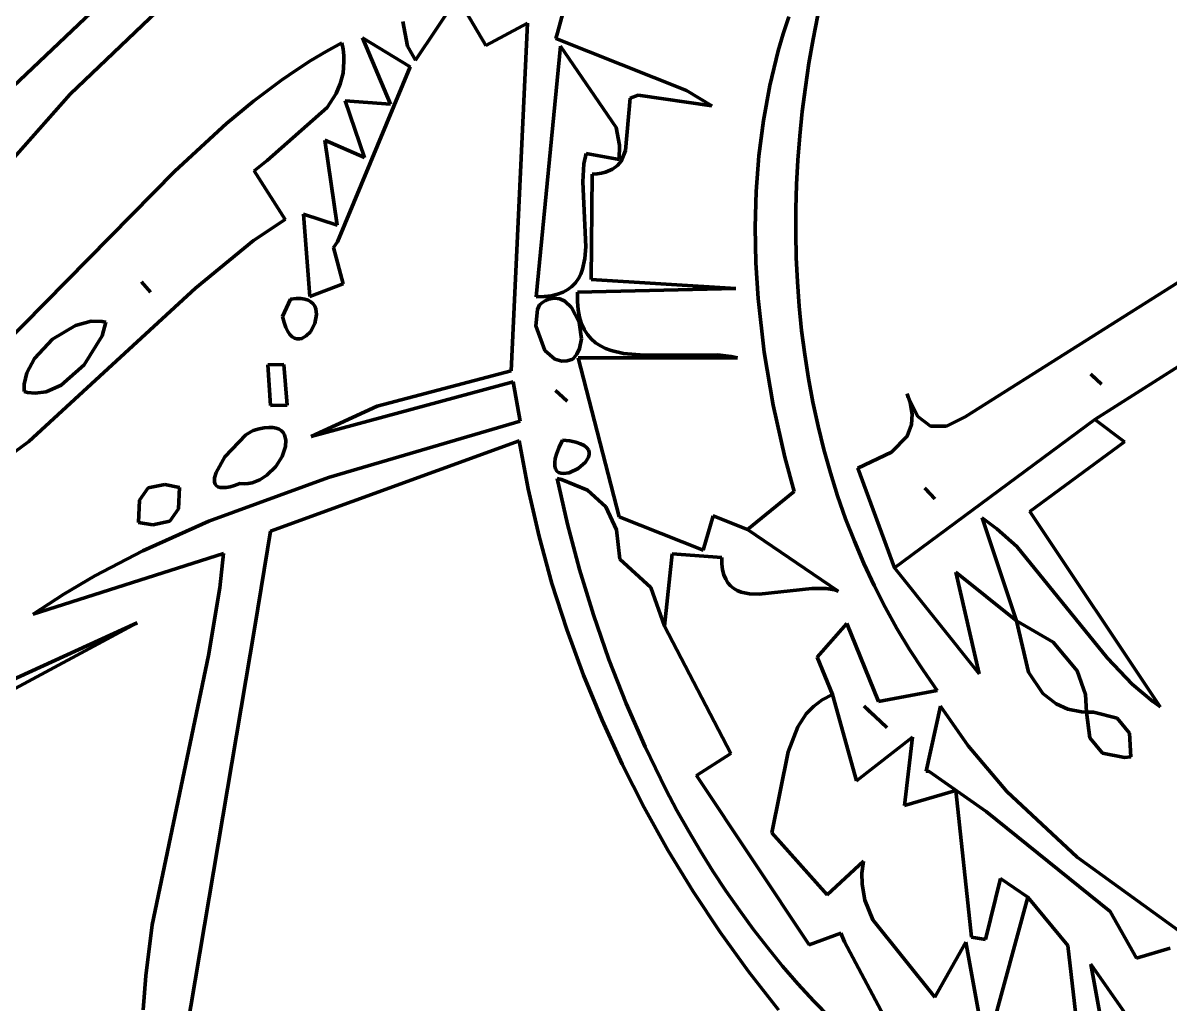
# Model space of a CAD drawing. Header units: millimetres. Extents: x 0 to 10.4, y 0 to 8.2.
# Drawn here: x 5.85 to 6.538, y 0.73 to 1.318 of the extents above; entities that cross this region are included whole.
import ezdxf

# ---------------------------------------------------------------- set-up
doc = ezdxf.new("R2010")
doc.units = ezdxf.units.MM
for name, color, linetype, lineweight in [('color#000000ff', 7, 'CONTINUOUS', 100), ('color#929292ff', 7, 'CONTINUOUS', 100), ('color#ffffffff', 7, 'CONTINUOUS', 100)]:
    doc.layers.add(name, color=color, linetype=linetype, lineweight=lineweight)

msp = doc.modelspace()

# ---------------------------------------------------------------- linework, layer by layer
at = {"layer": 'color#000000ff'}
for p, q in [((6.1861, 1.37033), (6.17022, 1.31212)), ((5.75917, 1.19976), (5.91476, 1.34758)), ((6.11017, 1.33358), (6.08504, 1.29581)), ((6.12727, 1.30453), (6.11017, 1.33358)), ((5.92983, 1.32496), (5.87779, 1.27531)), ((6.08026, 1.30409), (6.07744, 1.31886)), ((6.15226, 1.31803), (6.12727, 1.30453)), ((6.14244, 1.10939), (6.15226, 1.31803)), ((6.05331, 1.30908), (6.08185, 1.29184)), ((6.0701, 1.26937), (6.05331, 1.30908)), ((6.17022, 1.31212), (6.1693, 1.30873)), ((6.1693, 1.30873), (6.24768, 1.27752)), ((6.08504, 1.29581), (6.08026, 1.30409)), ((6.17201, 1.30419), (6.15747, 1.15393)), ((6.20536, 1.2553), (6.17201, 1.30419)), ((6.08185, 1.29184), (6.03824, 1.18674)), ((5.87779, 1.27531), (5.72799, 1.10609)), ((6.21865, 1.27482), (6.21381, 1.27299)), ((6.26276, 1.26839), (6.21865, 1.27482)), ((6.24768, 1.27752), (6.26276, 1.26839)), ((6.05437, 1.23741), (6.04283, 1.27138)), ((6.04283, 1.27138), (6.0701, 1.26937)), ((6.21381, 1.27299), (6.21109, 1.24165)), ((6.20745, 1.24474), (6.20536, 1.2553)), ((6.03813, 1.19673), (6.03064, 1.24769)), ((6.03064, 1.24769), (6.05437, 1.23741)), ((6.18602, 1.23351), (6.18743, 1.23983)), ((6.18743, 1.23983), (6.20732, 1.23621)), ((6.20732, 1.23621), (6.20745, 1.24474)), ((6.21109, 1.24165), (6.20851, 1.23517)), ((6.18542, 1.22282), (6.18602, 1.23351)), ((6.20624, 1.2325), (6.20316, 1.23031)), ((6.20851, 1.23517), (6.20624, 1.2325)), ((6.19104, 1.22731), (6.1904, 1.16416)), ((6.19403, 1.22759), (6.19104, 1.22731)), ((6.19672, 1.22804), (6.19403, 1.22759)), ((6.19913, 1.22865), (6.19672, 1.22804)), ((6.20316, 1.23031), (6.19913, 1.22865)), ((6.18729, 1.1839), (6.18542, 1.22282)), ((6.02155, 1.15406), (6.01787, 1.20334)), ((6.01787, 1.20334), (6.03813, 1.19673)), ((6.03824, 1.18674), (6.03583, 1.18348)), ((6.1867, 1.17682), (6.18729, 1.1839)), ((6.03583, 1.18348), (6.04157, 1.16162)), ((6.18415, 1.16745), (6.18526, 1.17037)), ((6.18526, 1.17037), (6.1867, 1.17682)), ((6.18102, 1.1623), (6.18275, 1.16475)), ((6.18275, 1.16475), (6.18415, 1.16745)), ((6.1904, 1.16416), (6.27731, 1.15874)), ((6.41485, 1.08183), (6.55035, 1.16741)), ((6.04157, 1.16162), (6.02155, 1.15406)), ((6.1703, 1.15541), (6.1736, 1.15665)), ((6.1736, 1.15665), (6.17647, 1.15823)), ((6.17647, 1.15823), (6.17894, 1.16012)), ((6.17894, 1.16012), (6.18102, 1.1623)), ((6.1823, 1.15664), (6.18225, 1.15111)), ((6.27731, 1.15874), (6.1823, 1.15664)), ((6.00522, 1.14202), (6.01008, 1.15251)), ((6.01008, 1.15251), (6.01335, 1.15286)), ((6.01335, 1.15286), (6.01618, 1.15284)), ((6.01618, 1.15284), (6.0186, 1.15246)), ((6.0186, 1.15246), (6.02063, 1.15178)), ((6.02063, 1.15178), (6.02229, 1.15083)), ((6.02229, 1.15083), (6.02359, 1.14964)), ((6.02359, 1.14964), (6.02456, 1.14825)), ((6.15747, 1.15393), (6.16226, 1.15403)), ((6.16125, 1.15051), (6.15942, 1.14902)), ((6.16307, 1.15164), (6.16125, 1.15051)), ((6.16226, 1.15403), (6.16652, 1.15453)), ((6.16485, 1.15244), (6.16307, 1.15164)), ((6.16832, 1.1531), (6.16485, 1.15244)), ((6.16652, 1.15453), (6.1703, 1.15541)), ((6.1716, 1.15263), (6.16832, 1.1531)), ((6.17464, 1.15119), (6.1716, 1.15263)), ((6.17861, 1.14754), (6.17464, 1.15119)), ((6.18225, 1.15111), (6.18264, 1.14614)), ((6.61033, 1.15491), (6.49254, 1.08026)), ((6.02456, 1.14825), (6.02523, 1.1467)), ((6.02572, 1.14326), (6.02466, 1.1378)), ((6.02523, 1.1467), (6.02572, 1.14326)), ((6.15818, 1.14632), (6.15725, 1.13644)), ((6.15942, 1.14902), (6.15818, 1.14632)), ((6.18323, 1.13873), (6.17861, 1.14754)), ((6.18264, 1.14614), (6.18346, 1.14169)), ((6.00616, 1.13845), (6.00522, 1.14202)), ((6.00725, 1.1355), (6.00616, 1.13845)), ((6.02466, 1.1378), (6.02197, 1.13288)), ((6.15725, 1.13644), (6.16265, 1.1216)), ((6.18462, 1.12856), (6.18323, 1.13873)), ((6.18346, 1.14169), (6.18467, 1.13774)), ((6.18467, 1.13774), (6.18626, 1.13426)), ((6.00844, 1.13312), (6.00725, 1.1355)), ((6.00973, 1.13128), (6.00844, 1.13312)), ((6.01109, 1.12994), (6.00973, 1.13128)), ((6.0125, 1.12907), (6.01109, 1.12994)), ((6.01393, 1.12863), (6.0125, 1.12907)), ((6.01681, 1.12887), (6.01538, 1.12857)), ((6.01954, 1.13039), (6.01681, 1.12887)), ((6.02197, 1.13288), (6.01954, 1.13039)), ((6.18626, 1.13426), (6.18821, 1.13122)), ((6.18821, 1.13122), (6.19049, 1.1286)), ((6.01538, 1.12857), (6.01393, 1.12863)), ((6.18191, 1.11938), (6.18354, 1.12278)), ((6.18354, 1.12278), (6.18462, 1.12856)), ((6.19049, 1.1286), (6.19308, 1.12635)), ((6.19308, 1.12635), (6.19595, 1.12446)), ((6.19595, 1.12446), (6.19909, 1.1229)), ((6.19909, 1.1229), (6.20247, 1.12164)), ((6.16265, 1.1216), (6.16855, 1.11637)), ((6.16855, 1.11637), (6.17289, 1.11516)), ((6.17289, 1.11516), (6.17609, 1.11537)), ((6.17609, 1.11537), (6.17949, 1.11652)), ((6.17949, 1.11652), (6.18191, 1.11938)), ((6.27828, 1.11731), (6.18267, 1.1173)), ((6.18267, 1.1173), (6.20721, 1.02188)), ((6.20247, 1.12164), (6.20985, 1.11989)), ((6.20985, 1.11989), (6.22215, 1.11879)), ((6.22215, 1.11879), (6.26641, 1.11903)), ((6.26641, 1.11903), (6.27449, 1.11809)), ((6.27449, 1.11809), (6.27828, 1.11731)), ((5.99635, 1.11304), (6.00608, 1.11332)), ((5.99813, 1.0887), (5.99635, 1.11304)), ((6.00608, 1.11332), (6.00807, 1.08896)), ((6.06199, 1.0883), (6.14244, 1.10939)), ((6.14366, 1.10289), (6.02239, 1.07002)), ((6.14785, 1.0792), (6.14366, 1.10289)), ((6.49029, 1.10756), (6.49113, 1.10674)), ((6.49657, 1.10141), (6.49029, 1.10756)), ((6.49113, 1.10674), (6.49657, 1.10141)), ((6.16909, 1.09763), (6.17318, 1.09393)), ((6.17604, 1.09134), (6.16909, 1.09763)), ((6.38179, 1.09046), (6.38005, 1.09563)), ((6.38005, 1.09563), (6.38073, 1.09353)), ((6.00807, 1.08896), (5.99813, 1.0887)), ((6.02239, 1.07002), (6.06199, 1.0883)), ((6.17318, 1.09393), (6.17604, 1.09134)), ((6.38073, 1.09353), (6.3865, 1.08208)), ((6.38297, 1.08347), (6.38179, 1.09046)), ((6.38259, 1.07731), (6.38297, 1.08347)), ((6.3865, 1.08208), (6.39411, 1.07632)), ((6.40356, 1.07623), (6.41485, 1.08183)), ((5.98771, 1.07359), (5.99118, 1.07464)), ((5.99118, 1.07464), (5.99428, 1.07529)), ((5.99428, 1.07529), (5.99702, 1.07557)), ((5.99702, 1.07557), (5.99941, 1.07551)), ((5.99941, 1.07551), (6.00146, 1.07514)), ((6.00146, 1.07514), (6.00318, 1.07449)), ((6.00318, 1.07449), (6.00459, 1.07357)), ((6.03288, 1.04541), (6.14785, 1.0792)), ((6.49254, 1.08026), (6.37242, 0.99139)), ((6.37995, 1.07028), (6.38259, 1.07731)), ((6.39411, 1.07632), (6.40356, 1.07623)), ((5.97069, 1.05789), (5.98332, 1.07108)), ((5.98332, 1.07108), (5.98633, 1.07298)), ((5.98633, 1.07298), (5.98771, 1.07359)), ((6.14716, 1.06741), (5.99813, 1.0134)), ((6.00459, 1.07357), (6.00569, 1.07242)), ((6.00569, 1.07242), (6.0065, 1.07106)), ((6.0065, 1.07106), (6.0073, 1.06783)), ((6.0073, 1.06783), (6.00707, 1.0641)), ((6.15257, 1.03863), (6.14716, 1.06741)), ((6.17332, 1.06788), (6.17128, 1.0637)), ((6.17762, 1.06739), (6.17332, 1.06788)), ((6.18117, 1.06668), (6.17762, 1.06739)), ((6.37058, 1.06065), (6.37995, 1.07028)), ((6.00707, 1.0641), (6.00501, 1.05803)), ((6.16983, 1.06007), (6.16894, 1.05698)), ((6.17128, 1.0637), (6.16983, 1.06007)), ((6.184, 1.06576), (6.18117, 1.06668)), ((6.18618, 1.06467), (6.184, 1.06576)), ((6.18774, 1.06344), (6.18618, 1.06467)), ((6.18875, 1.0621), (6.18774, 1.06344)), ((6.18924, 1.06068), (6.18875, 1.0621)), ((6.18928, 1.0592), (6.18924, 1.06068)), ((6.35037, 1.05106), (6.37058, 1.06065)), ((5.96537, 1.04854), (5.97069, 1.05789)), ((6.00501, 1.05803), (6.00118, 1.05203)), ((6.16894, 1.05698), (6.16855, 1.0544)), ((6.16855, 1.0544), (6.1686, 1.05229)), ((6.18269, 1.05087), (6.18714, 1.05474)), ((6.18714, 1.05474), (6.18891, 1.0577)), ((6.18891, 1.0577), (6.18928, 1.0592)), ((5.96444, 1.04531), (5.96537, 1.04854)), ((5.99589, 1.04683), (5.99172, 1.04416)), ((6.00118, 1.05203), (5.99589, 1.04683)), ((6.1686, 1.05229), (6.16905, 1.05063)), ((6.16905, 1.05063), (6.16985, 1.04938)), ((6.16985, 1.04938), (6.17094, 1.04852)), ((6.17094, 1.04852), (6.17229, 1.04802)), ((6.17229, 1.04802), (6.17382, 1.04784)), ((6.17382, 1.04784), (6.17729, 1.04836)), ((6.17729, 1.04836), (6.18269, 1.05087)), ((6.37242, 0.99139), (6.35037, 1.05106)), ((5.91941, 1.03183), (5.92473, 1.0394)), ((5.92473, 1.0394), (5.93473, 1.04128)), ((5.93473, 1.04128), (5.94337, 1.03957)), ((5.94337, 1.03957), (5.94288, 1.02672)), ((5.96114, 1.01939), (6.03288, 1.04541)), ((5.96443, 1.04262), (5.96444, 1.04531)), ((5.96482, 1.04153), (5.96443, 1.04262)), ((5.96549, 1.04065), (5.96482, 1.04153)), ((5.96646, 1.03999), (5.96549, 1.04065)), ((5.96775, 1.03957), (5.96646, 1.03999)), ((5.96939, 1.03941), (5.96775, 1.03957)), ((5.97138, 1.03954), (5.96939, 1.03941)), ((5.97375, 1.03998), (5.97138, 1.03954)), ((5.97652, 1.04075), (5.97375, 1.03998)), ((5.97971, 1.04186), (5.97652, 1.04075)), ((5.98224, 1.04172), (5.97971, 1.04186)), ((5.98473, 1.0419), (5.98224, 1.04172)), ((5.98714, 1.04239), (5.98473, 1.0419)), ((5.99172, 1.04416), (5.98714, 1.04239)), ((6.17259, 1.04429), (6.16999, 1.04488)), ((6.16999, 1.04488), (6.17627, 1.01755)), ((6.18817, 1.03797), (6.17259, 1.04429)), ((6.15918, 1.01016), (6.15257, 1.03863)), ((6.19922, 1.02792), (6.18817, 1.03797)), ((6.39062, 1.03916), (6.39142, 1.03831)), ((6.3966, 1.03278), (6.39062, 1.03916)), ((6.39142, 1.03831), (6.3966, 1.03278)), ((5.91878, 1.01856), (5.91941, 1.03183)), ((5.94288, 1.02672), (5.93759, 1.01925)), ((6.20571, 1.01413), (6.19922, 1.02792)), ((5.9215, 1.00162), (5.96114, 1.01939)), ((5.93759, 1.01925), (5.92751, 1.01715)), ((6.20721, 1.02188), (6.25755, 1.00191)), ((6.25755, 1.00191), (6.2637, 1.0226)), ((6.2637, 1.0226), (6.28423, 1.0144)), ((5.92751, 1.01715), (5.91878, 1.01856)), ((5.99813, 1.0134), (5.98856, 0.95598)), ((6.17627, 1.01755), (6.18353, 0.9903)), ((6.20767, 0.9966), (6.20571, 1.01413)), ((6.28423, 1.0144), (6.33863, 0.97733)), ((6.16694, 0.98203), (6.15918, 1.01016)), ((5.96991, 0.9999), (5.85573, 0.96356)), ((5.89268, 0.98651), (5.9215, 1.00162)), ((5.96755, 0.97941), (5.96991, 0.9999)), ((6.23902, 0.99981), (6.23452, 0.9564)), ((6.26876, 0.99761), (6.23902, 0.99981)), ((6.22632, 0.97944), (6.20767, 0.9966)), ((6.26886, 0.99367), (6.26876, 0.99761)), ((6.26931, 0.99019), (6.26886, 0.99367)), ((5.87397, 0.97546), (5.89268, 0.98651)), ((6.18353, 0.9903), (6.19179, 0.96323)), ((6.27008, 0.98716), (6.26931, 0.99019)), ((6.27115, 0.98454), (6.27008, 0.98716)), ((6.27251, 0.98232), (6.27115, 0.98454)), ((5.96081, 0.93875), (5.96755, 0.97941)), ((6.17585, 0.95427), (6.16694, 0.98203)), ((6.23452, 0.9564), (6.22632, 0.97944)), ((6.27414, 0.98046), (6.27251, 0.98232)), ((6.27601, 0.97894), (6.27414, 0.98046)), ((6.2781, 0.97773), (6.27601, 0.97894)), ((6.2804, 0.97681), (6.2781, 0.97773)), ((6.32291, 0.97897), (6.29125, 0.97545)), ((6.33146, 0.97902), (6.32291, 0.97897)), ((6.33643, 0.97814), (6.33146, 0.97902)), ((6.33863, 0.97733), (6.33643, 0.97814)), ((5.85573, 0.96356), (5.87397, 0.97546)), ((6.28553, 0.97572), (6.2804, 0.97681)), ((6.29125, 0.97545), (6.28553, 0.97572)), ((5.81315, 0.91059), (5.91806, 0.95826)), ((5.91806, 0.95826), (5.8196, 0.90545)), ((6.19179, 0.96323), (6.20108, 0.93641)), ((5.98856, 0.95598), (5.93783, 0.65459)), ((6.18587, 0.92691), (6.17585, 0.95427)), ((5.92702, 0.77734), (5.96081, 0.93875)), ((6.20108, 0.93641), (6.21141, 0.90995)), ((6.19697, 0.89998), (6.18587, 0.92691)), ((6.21141, 0.90995), (6.22281, 0.88392)), ((6.32385, 0.90827), (6.32904, 0.91214)), ((6.32904, 0.91214), (6.33516, 0.9153)), ((6.33516, 0.9153), (6.34954, 0.86355)), ((6.31434, 0.89599), (6.3195, 0.90376)), ((6.3195, 0.90376), (6.32385, 0.90827)), ((6.39153, 0.86939), (6.40003, 0.90833)), ((6.40003, 0.90833), (6.4166, 0.88463)), ((6.20913, 0.87351), (6.19697, 0.89998)), ((6.30857, 0.88101), (6.31434, 0.89599)), ((6.34954, 0.86355), (6.38331, 0.88986)), ((6.38331, 0.88986), (6.37842, 0.84888)), ((6.22281, 0.88392), (6.23528, 0.85842)), ((6.29889, 0.83238), (6.30857, 0.88101)), ((6.4166, 0.88463), (6.43989, 0.85721)), ((6.22233, 0.84754), (6.20913, 0.87351)), ((6.39319, 0.86928), (6.39153, 0.86939)), ((6.42736, 0.84522), (6.39319, 0.86928)), ((6.23528, 0.85842), (6.24193, 0.84589)), ((6.37842, 0.84888), (6.40922, 0.8578)), ((6.40922, 0.8578), (6.41869, 0.76984)), ((6.43989, 0.85721), (6.48196, 0.81781)), ((6.23653, 0.82209), (6.22233, 0.84754)), ((6.24193, 0.84589), (6.24885, 0.83353)), ((6.50185, 0.78522), (6.42736, 0.84522)), ((6.24885, 0.83353), (6.25606, 0.82134)), ((6.33205, 0.79519), (6.29889, 0.83238)), ((6.25171, 0.7972), (6.23653, 0.82209)), ((6.25606, 0.82134), (6.26354, 0.80934)), ((6.35384, 0.81533), (6.33205, 0.79519)), ((6.35292, 0.80829), (6.35384, 0.81533)), ((6.48196, 0.81781), (6.55216, 0.76714)), ((6.26354, 0.80934), (6.27131, 0.79754)), ((6.35299, 0.80159), (6.35292, 0.80829)), ((6.35471, 0.7921), (6.35299, 0.80159)), ((6.42694, 0.76839), (6.43596, 0.80504)), ((6.43596, 0.80504), (6.45235, 0.79392)), ((6.26784, 0.7729), (6.25171, 0.7972)), ((6.27131, 0.79754), (6.27937, 0.78595)), ((6.35951, 0.78034), (6.35471, 0.7921)), ((6.45235, 0.79392), (6.43092, 0.71444)), ((6.27937, 0.78595), (6.28771, 0.77458)), ((6.51767, 0.75735), (6.50185, 0.78522)), ((6.39658, 0.73391), (6.35951, 0.78034)), ((5.9232, 0.74675), (5.92702, 0.77734)), ((6.2849, 0.74921), (6.26784, 0.7729)), ((6.28771, 0.77458), (6.29635, 0.76344)), ((6.41532, 0.76684), (6.39658, 0.73391)), ((6.42612, 0.70662), (6.41532, 0.76684)), ((6.41869, 0.76984), (6.42694, 0.76839)), ((6.29635, 0.76344), (6.30528, 0.75254)), ((6.53777, 0.7633), (6.51767, 0.75735)), ((6.30528, 0.75254), (6.3145, 0.74189)), ((6.49796, 0.71158), (6.4902, 0.75366)), ((6.4902, 0.75366), (6.52067, 0.71009)), ((5.92169, 0.72621), (5.9232, 0.74675)), ((6.30286, 0.72618), (6.2849, 0.74921)), ((6.3145, 0.74189), (6.32402, 0.73151)), ((6.32402, 0.73151), (6.33385, 0.7214))]:
    msp.add_line(p, q, dxfattribs=at)
at = {"layer": 'color#929292ff'}
for p, q in [((6.30566, 1.3116), (6.30894, 1.32179)), ((6.32638, 1.32268), (6.32358, 1.30839)), ((6.30269, 1.30134), (6.30566, 1.3116)), ((6.32358, 1.30839), (6.32111, 1.294)), ((6.02234, 1.29548), (6.03146, 1.30095)), ((6.03146, 1.30095), (6.04081, 1.30615)), ((6.04081, 1.30615), (6.04157, 1.30226)), ((6.04157, 1.30226), (6.04201, 1.29851)), ((6.29767, 1.28059), (6.30269, 1.30134)), ((6.01343, 1.28974), (6.02234, 1.29548)), ((6.04214, 1.29489), (6.04155, 1.28803)), ((6.04201, 1.29851), (6.04214, 1.29489)), ((6.32111, 1.294), (6.31895, 1.27955)), ((6.00473, 1.28377), (6.01343, 1.28974)), ((6.04155, 1.28803), (6.03993, 1.28164)), ((5.98787, 1.27117), (6.00473, 1.28377)), ((6.03993, 1.28164), (6.0374, 1.27567)), ((6.29384, 1.2596), (6.29767, 1.28059)), ((6.0374, 1.27567), (6.03214, 1.26741)), ((6.31895, 1.27955), (6.31713, 1.26504)), ((5.97166, 1.25779), (5.98787, 1.27117)), ((6.03214, 1.26741), (5.99596, 1.23563)), ((6.29114, 1.23842), (6.29384, 1.2596)), ((6.31713, 1.26504), (6.31565, 1.25048)), ((5.94073, 1.22925), (5.97166, 1.25779)), ((6.31565, 1.25048), (6.31451, 1.23588)), ((5.99596, 1.23563), (5.98828, 1.22933)), ((6.28952, 1.2171), (6.29114, 1.23842)), ((6.31451, 1.23588), (6.31372, 1.22126)), ((5.83679, 1.12394), (5.94073, 1.22925)), ((5.98828, 1.22933), (6.00682, 1.20018)), ((6.31372, 1.22126), (6.31329, 1.20663)), ((6.28893, 1.19569), (6.28952, 1.2171)), ((6.31329, 1.20663), (6.31322, 1.192)), ((6.00682, 1.20018), (5.98794, 1.18757)), ((6.28932, 1.17423), (6.28893, 1.19569)), ((6.31322, 1.192), (6.31353, 1.17738)), ((5.98794, 1.18757), (5.95295, 1.15902)), ((6.31353, 1.17738), (6.31421, 1.16278)), ((6.29064, 1.15278), (6.28932, 1.17423)), ((5.95295, 1.15902), (5.85297, 1.06709)), ((5.92069, 1.16293), (5.92598, 1.15671)), ((5.92598, 1.15671), (5.92069, 1.16293)), ((6.31421, 1.16278), (6.31527, 1.14822)), ((6.29425, 1.12072), (6.29064, 1.15278)), ((6.31527, 1.14822), (6.31672, 1.13371)), ((5.88095, 1.13665), (5.86734, 1.12855)), ((5.89035, 1.13915), (5.88095, 1.13665)), ((5.89707, 1.1391), (5.89035, 1.13915)), ((5.89701, 1.13044), (5.89919, 1.13868)), ((5.89919, 1.13868), (5.89707, 1.1391)), ((5.88631, 1.11308), (5.89701, 1.13044)), ((6.31672, 1.13371), (6.31857, 1.11926)), ((5.86734, 1.12855), (5.85639, 1.11694)), ((5.85639, 1.11694), (5.85175, 1.10818)), ((6.29966, 1.08896), (6.29425, 1.12072)), ((6.31857, 1.11926), (6.32082, 1.10488)), ((5.85175, 1.10818), (5.85016, 1.10149)), ((5.87239, 1.10093), (5.88631, 1.11308)), ((5.85016, 1.10149), (5.85016, 1.09709)), ((6.32082, 1.10488), (6.32347, 1.09058)), ((6.49029, 1.10756), (6.49657, 1.10141)), ((6.49113, 1.10674), (6.49029, 1.10756)), ((6.49657, 1.10141), (6.49113, 1.10674)), ((5.85016, 1.09709), (5.85233, 1.09647)), ((5.85233, 1.09647), (5.85677, 1.09598)), ((5.85677, 1.09598), (5.86351, 1.09696)), ((5.86351, 1.09696), (5.87239, 1.10093)), ((6.30671, 1.05765), (6.29966, 1.08896)), ((6.32347, 1.09058), (6.32655, 1.07638)), ((6.32655, 1.07638), (6.33004, 1.06229)), ((6.37242, 0.99139), (6.49254, 1.08026)), ((6.49254, 1.08026), (6.51034, 1.06683)), ((5.85297, 1.06709), (5.84081, 1.05811)), ((6.17128, 1.0637), (6.17332, 1.06788)), ((6.17332, 1.06788), (6.17762, 1.06739)), ((6.17762, 1.06739), (6.18117, 1.06668)), ((6.51034, 1.06683), (6.45372, 1.02512)), ((6.16894, 1.05698), (6.16983, 1.06007)), ((6.16983, 1.06007), (6.17128, 1.0637)), ((6.18117, 1.06668), (6.184, 1.06576)), ((6.184, 1.06576), (6.18618, 1.06467)), ((6.18618, 1.06467), (6.18774, 1.06344)), ((6.18774, 1.06344), (6.18875, 1.0621)), ((6.18875, 1.0621), (6.18924, 1.06068)), ((6.18924, 1.06068), (6.18928, 1.0592)), ((6.33004, 1.06229), (6.33396, 1.04832)), ((6.16855, 1.0544), (6.16894, 1.05698)), ((6.1686, 1.05229), (6.16855, 1.0544)), ((6.18714, 1.05474), (6.18269, 1.05087)), ((6.18891, 1.0577), (6.18714, 1.05474)), ((6.18928, 1.0592), (6.18891, 1.0577)), ((6.31223, 1.03713), (6.30671, 1.05765)), ((6.16905, 1.05063), (6.1686, 1.05229)), ((6.16985, 1.04938), (6.16905, 1.05063)), ((6.17094, 1.04852), (6.16985, 1.04938)), ((6.17229, 1.04802), (6.17094, 1.04852)), ((6.17382, 1.04784), (6.17229, 1.04802)), ((6.17729, 1.04836), (6.17382, 1.04784)), ((6.18269, 1.05087), (6.17729, 1.04836)), ((6.33396, 1.04832), (6.33832, 1.03447)), ((6.28423, 1.0144), (6.31223, 1.03713)), ((6.33832, 1.03447), (6.34311, 1.02078)), ((6.39062, 1.03916), (6.3966, 1.03278)), ((6.39142, 1.03831), (6.39062, 1.03916)), ((6.3966, 1.03278), (6.39142, 1.03831)), ((6.34311, 1.02078), (6.34836, 1.00723)), ((6.43384, 1.01481), (6.42502, 1.02123)), ((6.42502, 1.02123), (6.44557, 0.95946)), ((6.45372, 1.02512), (6.53191, 0.90791)), ((6.33863, 0.97733), (6.28423, 1.0144)), ((6.44591, 1.00407), (6.43384, 1.01481)), ((6.34836, 1.00723), (6.35405, 0.99386)), ((6.23452, 0.9564), (6.23902, 0.99981)), ((6.23902, 0.99981), (6.26876, 0.99761)), ((6.50023, 0.93713), (6.44591, 1.00407)), ((6.26876, 0.99761), (6.26886, 0.99367)), ((6.26886, 0.99367), (6.26931, 0.99019)), ((6.35405, 0.99386), (6.36021, 0.98066)), ((6.42327, 0.92771), (6.37242, 0.99139)), ((6.26931, 0.99019), (6.27008, 0.98716)), ((6.27008, 0.98716), (6.27115, 0.98454)), ((6.27115, 0.98454), (6.27251, 0.98232)), ((6.44557, 0.95946), (6.4093, 0.98868)), ((6.4093, 0.98868), (6.42327, 0.92771)), ((6.27251, 0.98232), (6.27414, 0.98046)), ((6.27414, 0.98046), (6.27601, 0.97894)), ((6.27601, 0.97894), (6.2781, 0.97773)), ((6.2781, 0.97773), (6.2804, 0.97681)), ((6.29125, 0.97545), (6.32291, 0.97897)), ((6.32291, 0.97897), (6.33146, 0.97902)), ((6.33146, 0.97902), (6.33643, 0.97814)), ((6.33643, 0.97814), (6.33863, 0.97733)), ((6.36021, 0.98066), (6.36684, 0.96766)), ((6.2804, 0.97681), (6.28553, 0.97572)), ((6.28553, 0.97572), (6.29125, 0.97545)), ((6.36684, 0.96766), (6.37393, 0.95486)), ((6.34391, 0.95793), (6.32602, 0.93784)), ((6.36286, 0.91111), (6.34391, 0.95793)), ((6.44557, 0.95946), (6.46759, 0.9467)), ((6.45281, 0.92868), (6.44557, 0.95946)), ((6.27418, 0.88003), (6.23452, 0.9564)), ((6.37393, 0.95486), (6.38151, 0.94227)), ((6.46759, 0.9467), (6.48208, 0.92962)), ((6.32602, 0.93784), (6.33516, 0.9153)), ((6.38151, 0.94227), (6.38957, 0.92991)), ((6.51502, 0.92153), (6.50023, 0.93713)), ((6.38957, 0.92991), (6.39812, 0.91779)), ((6.48208, 0.92962), (6.48707, 0.91547)), ((6.46149, 0.91606), (6.45281, 0.92868)), ((6.39812, 0.91779), (6.36286, 0.91111)), ((6.4694, 0.90983), (6.46149, 0.91606)), ((6.48707, 0.91547), (6.48769, 0.90487)), ((6.52744, 0.91109), (6.51502, 0.92153)), ((6.32904, 0.91214), (6.32385, 0.90827)), ((6.33516, 0.9153), (6.32904, 0.91214)), ((6.47652, 0.90667), (6.4694, 0.90983)), ((6.53191, 0.90791), (6.52744, 0.91109)), ((6.3195, 0.90376), (6.31434, 0.89599)), ((6.32385, 0.90827), (6.3195, 0.90376)), ((6.36079, 0.90214), (6.35414, 0.90844)), ((6.35414, 0.90844), (6.35688, 0.90585)), ((6.35688, 0.90585), (6.36079, 0.90214)), ((6.36079, 0.90214), (6.36782, 0.89565)), ((6.36745, 0.89599), (6.36079, 0.90214)), ((6.48471, 0.90503), (6.47652, 0.90667)), ((6.48769, 0.90487), (6.48471, 0.90503)), ((6.48769, 0.90487), (6.49176, 0.90477)), ((6.48972, 0.88936), (6.48769, 0.90487)), ((6.49176, 0.90477), (6.50595, 0.90112)), ((6.31434, 0.89599), (6.30857, 0.88101)), ((6.36782, 0.89565), (6.36745, 0.89599)), ((6.50595, 0.90112), (6.51341, 0.89218)), ((6.49732, 0.88029), (6.48972, 0.88936)), ((6.51341, 0.89218), (6.51414, 0.87795)), ((6.30857, 0.88101), (6.29889, 0.83238)), ((6.25365, 0.86677), (6.27418, 0.88003)), ((6.51046, 0.87766), (6.49732, 0.88029)), ((6.51414, 0.87795), (6.51046, 0.87766)), ((6.32116, 0.76519), (6.25365, 0.86677)), ((6.29889, 0.83238), (6.33205, 0.79519)), ((6.33205, 0.79519), (6.35384, 0.81533)), ((6.35384, 0.81533), (6.35292, 0.80829)), ((6.35292, 0.80829), (6.35299, 0.80159)), ((6.35299, 0.80159), (6.35471, 0.7921)), ((6.35471, 0.7921), (6.35951, 0.78034)), ((6.43092, 0.71444), (6.45235, 0.79392)), ((6.45235, 0.79392), (6.47639, 0.76476)), ((6.35951, 0.78034), (6.39658, 0.73391)), ((6.34016, 0.77218), (6.32116, 0.76519)), ((6.34238, 0.76705), (6.34016, 0.77218)), ((6.36939, 0.71621), (6.34238, 0.76705)), ((6.39658, 0.73391), (6.41532, 0.76684)), ((6.41532, 0.76684), (6.42612, 0.70662)), ((6.47639, 0.76476), (6.4824, 0.71276))]:
    msp.add_line(p, q, dxfattribs=at)
at = {"layer": 'color#ffffffff'}
for p, q in [((6.17022, 1.31212), (6.1861, 1.37033)), ((5.91476, 1.34758), (5.75917, 1.19976)), ((6.08504, 1.29581), (6.11017, 1.33358)), ((6.11017, 1.33358), (6.12727, 1.30453)), ((5.87779, 1.27531), (5.92983, 1.32496)), ((6.30894, 1.32179), (6.30566, 1.3116)), ((6.32358, 1.30839), (6.32638, 1.32268)), ((6.07744, 1.31886), (6.08026, 1.30409)), ((6.12727, 1.30453), (6.15226, 1.31803)), ((6.15226, 1.31803), (6.14244, 1.10939)), ((6.05331, 1.30908), (6.0701, 1.26937)), ((6.08185, 1.29184), (6.05331, 1.30908)), ((6.1693, 1.30873), (6.17022, 1.31212)), ((6.24768, 1.27752), (6.1693, 1.30873)), ((6.30566, 1.3116), (6.30269, 1.30134)), ((6.32111, 1.294), (6.32358, 1.30839)), ((6.03146, 1.30095), (6.02234, 1.29548)), ((6.04081, 1.30615), (6.03146, 1.30095)), ((6.04157, 1.30226), (6.04081, 1.30615)), ((6.04201, 1.29851), (6.04157, 1.30226)), ((6.08026, 1.30409), (6.08504, 1.29581)), ((6.15747, 1.15393), (6.17201, 1.30419)), ((6.17201, 1.30419), (6.20536, 1.2553)), ((6.30269, 1.30134), (6.29767, 1.28059)), ((6.02234, 1.29548), (6.01343, 1.28974)), ((6.04155, 1.28803), (6.04214, 1.29489)), ((6.04214, 1.29489), (6.04201, 1.29851)), ((6.31895, 1.27955), (6.32111, 1.294)), ((6.01343, 1.28974), (6.00473, 1.28377)), ((6.03824, 1.18674), (6.08185, 1.29184)), ((6.03993, 1.28164), (6.04155, 1.28803)), ((6.00473, 1.28377), (5.98787, 1.27117)), ((6.0374, 1.27567), (6.03993, 1.28164)), ((6.29767, 1.28059), (6.29384, 1.2596)), ((5.72799, 1.10609), (5.87779, 1.27531)), ((6.03214, 1.26741), (6.0374, 1.27567)), ((6.21381, 1.27299), (6.21865, 1.27482)), ((6.21865, 1.27482), (6.26276, 1.26839)), ((6.26276, 1.26839), (6.24768, 1.27752)), ((6.31713, 1.26504), (6.31895, 1.27955)), ((5.98787, 1.27117), (5.97166, 1.25779)), ((5.99596, 1.23563), (6.03214, 1.26741)), ((6.0701, 1.26937), (6.04283, 1.27138)), ((6.04283, 1.27138), (6.05437, 1.23741)), ((6.21109, 1.24165), (6.21381, 1.27299)), ((6.29384, 1.2596), (6.29114, 1.23842)), ((6.31565, 1.25048), (6.31713, 1.26504)), ((5.97166, 1.25779), (5.94073, 1.22925)), ((6.20536, 1.2553), (6.20745, 1.24474)), ((6.05437, 1.23741), (6.03064, 1.24769)), ((6.03064, 1.24769), (6.03813, 1.19673)), ((6.31451, 1.23588), (6.31565, 1.25048)), ((6.18743, 1.23983), (6.18602, 1.23351)), ((6.20732, 1.23621), (6.18743, 1.23983)), ((6.20745, 1.24474), (6.20732, 1.23621)), ((6.20851, 1.23517), (6.21109, 1.24165)), ((5.98828, 1.22933), (5.99596, 1.23563)), ((6.18602, 1.23351), (6.18542, 1.22282)), ((6.20316, 1.23031), (6.20624, 1.2325)), ((6.20624, 1.2325), (6.20851, 1.23517)), ((6.29114, 1.23842), (6.28952, 1.2171)), ((6.31372, 1.22126), (6.31451, 1.23588)), ((5.94073, 1.22925), (5.83679, 1.12394)), ((6.00682, 1.20018), (5.98828, 1.22933)), ((6.1904, 1.16416), (6.19104, 1.22731)), ((6.19104, 1.22731), (6.19403, 1.22759)), ((6.19403, 1.22759), (6.19672, 1.22804)), ((6.19672, 1.22804), (6.19913, 1.22865)), ((6.19913, 1.22865), (6.20316, 1.23031)), ((6.18542, 1.22282), (6.18729, 1.1839)), ((6.31329, 1.20663), (6.31372, 1.22126)), ((6.28952, 1.2171), (6.28893, 1.19569)), ((6.31322, 1.192), (6.31329, 1.20663)), ((5.98794, 1.18757), (6.00682, 1.20018)), ((6.03813, 1.19673), (6.01787, 1.20334)), ((6.01787, 1.20334), (6.02155, 1.15406)), ((6.28893, 1.19569), (6.28932, 1.17423)), ((6.31353, 1.17738), (6.31322, 1.192)), ((5.95295, 1.15902), (5.98794, 1.18757)), ((6.03583, 1.18348), (6.03824, 1.18674)), ((6.18729, 1.1839), (6.1867, 1.17682)), ((6.04157, 1.16162), (6.03583, 1.18348)), ((6.31421, 1.16278), (6.31353, 1.17738)), ((6.18526, 1.17037), (6.18415, 1.16745)), ((6.1867, 1.17682), (6.18526, 1.17037)), ((6.28932, 1.17423), (6.29064, 1.15278)), ((6.18275, 1.16475), (6.18102, 1.1623)), ((6.18415, 1.16745), (6.18275, 1.16475)), ((6.27731, 1.15874), (6.1904, 1.16416)), ((6.55035, 1.16741), (6.41485, 1.08183)), ((5.85297, 1.06709), (5.95295, 1.15902)), ((5.92069, 1.16293), (5.92598, 1.15671)), ((5.92598, 1.15671), (5.92069, 1.16293)), ((6.02155, 1.15406), (6.04157, 1.16162)), ((6.1736, 1.15665), (6.1703, 1.15541)), ((6.17647, 1.15823), (6.1736, 1.15665)), ((6.17894, 1.16012), (6.17647, 1.15823)), ((6.18102, 1.1623), (6.17894, 1.16012)), ((6.18225, 1.15111), (6.1823, 1.15664)), ((6.1823, 1.15664), (6.27731, 1.15874)), ((6.31527, 1.14822), (6.31421, 1.16278)), ((6.01008, 1.15251), (6.00522, 1.14202)), ((6.01335, 1.15286), (6.01008, 1.15251)), ((6.01618, 1.15284), (6.01335, 1.15286)), ((6.0186, 1.15246), (6.01618, 1.15284)), ((6.02063, 1.15178), (6.0186, 1.15246)), ((6.02229, 1.15083), (6.02063, 1.15178)), ((6.02359, 1.14964), (6.02229, 1.15083)), ((6.02456, 1.14825), (6.02359, 1.14964)), ((6.16226, 1.15403), (6.15747, 1.15393)), ((6.15942, 1.14902), (6.16125, 1.15051)), ((6.16125, 1.15051), (6.16307, 1.15164)), ((6.16652, 1.15453), (6.16226, 1.15403)), ((6.16307, 1.15164), (6.16485, 1.15244)), ((6.16485, 1.15244), (6.16832, 1.1531)), ((6.1703, 1.15541), (6.16652, 1.15453)), ((6.16832, 1.1531), (6.1716, 1.15263)), ((6.1716, 1.15263), (6.17464, 1.15119)), ((6.17464, 1.15119), (6.17861, 1.14754)), ((6.18264, 1.14614), (6.18225, 1.15111)), ((6.29064, 1.15278), (6.29425, 1.12072)), ((6.49254, 1.08026), (6.61033, 1.15491)), ((6.02523, 1.1467), (6.02456, 1.14825)), ((6.02466, 1.1378), (6.02572, 1.14326)), ((6.02572, 1.14326), (6.02523, 1.1467)), ((6.15725, 1.13644), (6.15818, 1.14632)), ((6.15818, 1.14632), (6.15942, 1.14902)), ((6.17861, 1.14754), (6.18323, 1.13873)), ((6.18346, 1.14169), (6.18264, 1.14614)), ((6.31672, 1.13371), (6.31527, 1.14822)), ((5.86734, 1.12855), (5.88095, 1.13665)), ((5.88095, 1.13665), (5.89035, 1.13915)), ((5.89035, 1.13915), (5.89707, 1.1391)), ((5.89919, 1.13868), (5.89701, 1.13044)), ((5.89707, 1.1391), (5.89919, 1.13868)), ((6.00522, 1.14202), (6.00616, 1.13845)), ((6.00616, 1.13845), (6.00725, 1.1355)), ((6.02197, 1.13288), (6.02466, 1.1378)), ((6.16265, 1.1216), (6.15725, 1.13644)), ((6.18323, 1.13873), (6.18462, 1.12856)), ((6.18467, 1.13774), (6.18346, 1.14169)), ((6.18626, 1.13426), (6.18467, 1.13774)), ((5.89701, 1.13044), (5.88631, 1.11308)), ((6.00725, 1.1355), (6.00844, 1.13312)), ((6.00844, 1.13312), (6.00973, 1.13128)), ((6.00973, 1.13128), (6.01109, 1.12994)), ((6.01109, 1.12994), (6.0125, 1.12907)), ((6.0125, 1.12907), (6.01393, 1.12863)), ((6.01538, 1.12857), (6.01681, 1.12887)), ((6.01681, 1.12887), (6.01954, 1.13039)), ((6.01954, 1.13039), (6.02197, 1.13288)), ((6.18821, 1.13122), (6.18626, 1.13426)), ((6.19049, 1.1286), (6.18821, 1.13122)), ((6.31857, 1.11926), (6.31672, 1.13371)), ((5.85639, 1.11694), (5.86734, 1.12855)), ((6.01393, 1.12863), (6.01538, 1.12857)), ((6.18354, 1.12278), (6.18191, 1.11938)), ((6.18462, 1.12856), (6.18354, 1.12278)), ((6.19308, 1.12635), (6.19049, 1.1286)), ((6.19595, 1.12446), (6.19308, 1.12635)), ((6.19909, 1.1229), (6.19595, 1.12446)), ((6.20247, 1.12164), (6.19909, 1.1229)), ((5.85175, 1.10818), (5.85639, 1.11694)), ((6.16855, 1.11637), (6.16265, 1.1216)), ((6.17289, 1.11516), (6.16855, 1.11637)), ((6.17609, 1.11537), (6.17289, 1.11516)), ((6.17949, 1.11652), (6.17609, 1.11537)), ((6.18191, 1.11938), (6.17949, 1.11652)), ((6.18267, 1.1173), (6.27828, 1.11731)), ((6.20721, 1.02188), (6.18267, 1.1173)), ((6.20985, 1.11989), (6.20247, 1.12164)), ((6.22215, 1.11879), (6.20985, 1.11989)), ((6.26641, 1.11903), (6.22215, 1.11879)), ((6.27449, 1.11809), (6.26641, 1.11903)), ((6.27828, 1.11731), (6.27449, 1.11809)), ((6.29425, 1.12072), (6.29966, 1.08896)), ((6.32082, 1.10488), (6.31857, 1.11926)), ((5.85016, 1.10149), (5.85175, 1.10818)), ((5.88631, 1.11308), (5.87239, 1.10093)), ((6.00608, 1.11332), (5.99635, 1.11304)), ((5.99635, 1.11304), (5.99813, 1.0887)), ((6.00807, 1.08896), (6.00608, 1.11332)), ((6.14244, 1.10939), (6.06199, 1.0883)), ((5.85016, 1.09709), (5.85016, 1.10149)), ((6.02239, 1.07002), (6.14366, 1.10289)), ((6.14366, 1.10289), (6.14785, 1.0792)), ((6.32347, 1.09058), (6.32082, 1.10488)), ((5.85233, 1.09647), (5.85016, 1.09709)), ((5.85677, 1.09598), (5.85233, 1.09647)), ((5.86351, 1.09696), (5.85677, 1.09598)), ((5.87239, 1.10093), (5.86351, 1.09696)), ((6.16909, 1.09763), (6.17604, 1.09134)), ((6.17318, 1.09393), (6.16909, 1.09763)), ((6.38073, 1.09353), (6.38005, 1.09563)), ((6.38005, 1.09563), (6.38179, 1.09046)), ((5.99813, 1.0887), (6.00807, 1.08896)), ((6.06199, 1.0883), (6.02239, 1.07002)), ((6.17604, 1.09134), (6.17318, 1.09393)), ((6.29966, 1.08896), (6.30671, 1.05765)), ((6.32655, 1.07638), (6.32347, 1.09058)), ((6.3865, 1.08208), (6.38073, 1.09353)), ((6.38179, 1.09046), (6.38297, 1.08347)), ((6.38297, 1.08347), (6.38259, 1.07731)), ((6.39411, 1.07632), (6.3865, 1.08208)), ((6.41485, 1.08183), (6.40356, 1.07623)), ((5.99118, 1.07464), (5.98771, 1.07359)), ((5.99428, 1.07529), (5.99118, 1.07464)), ((5.99702, 1.07557), (5.99428, 1.07529)), ((5.99941, 1.07551), (5.99702, 1.07557)), ((6.00146, 1.07514), (5.99941, 1.07551)), ((6.00318, 1.07449), (6.00146, 1.07514)), ((6.00459, 1.07357), (6.00318, 1.07449)), ((6.14785, 1.0792), (6.03288, 1.04541)), ((6.33004, 1.06229), (6.32655, 1.07638)), ((6.38259, 1.07731), (6.37995, 1.07028)), ((6.40356, 1.07623), (6.39411, 1.07632)), ((6.51034, 1.06683), (6.49254, 1.08026)), ((5.84081, 1.05811), (5.85297, 1.06709)), ((5.98332, 1.07108), (5.97069, 1.05789)), ((5.98633, 1.07298), (5.98332, 1.07108)), ((5.98771, 1.07359), (5.98633, 1.07298)), ((5.99813, 1.0134), (6.14716, 1.06741)), ((6.00569, 1.07242), (6.00459, 1.07357)), ((6.0065, 1.07106), (6.00569, 1.07242)), ((6.0073, 1.06783), (6.0065, 1.07106)), ((6.00707, 1.0641), (6.0073, 1.06783)), ((6.14716, 1.06741), (6.15257, 1.03863)), ((6.37995, 1.07028), (6.37058, 1.06065)), ((6.45372, 1.02512), (6.51034, 1.06683)), ((6.00501, 1.05803), (6.00707, 1.0641)), ((6.33396, 1.04832), (6.33004, 1.06229)), ((6.37058, 1.06065), (6.35037, 1.05106)), ((5.97069, 1.05789), (5.96537, 1.04854)), ((6.00118, 1.05203), (6.00501, 1.05803)), ((6.30671, 1.05765), (6.31223, 1.03713)), ((5.96537, 1.04854), (5.96444, 1.04531)), ((5.99172, 1.04416), (5.99589, 1.04683)), ((5.99589, 1.04683), (6.00118, 1.05203)), ((6.33832, 1.03447), (6.33396, 1.04832)), ((6.35037, 1.05106), (6.37242, 0.99139)), ((5.92473, 1.0394), (5.91941, 1.03183)), ((5.93473, 1.04128), (5.92473, 1.0394)), ((5.94337, 1.03957), (5.93473, 1.04128)), ((5.94288, 1.02672), (5.94337, 1.03957)), ((6.03288, 1.04541), (5.96114, 1.01939)), ((5.96444, 1.04531), (5.96443, 1.04262)), ((5.96443, 1.04262), (5.96482, 1.04153)), ((5.96482, 1.04153), (5.96549, 1.04065)), ((5.96549, 1.04065), (5.96646, 1.03999)), ((5.96646, 1.03999), (5.96775, 1.03957)), ((5.96775, 1.03957), (5.96939, 1.03941)), ((5.96939, 1.03941), (5.97138, 1.03954)), ((5.97138, 1.03954), (5.97375, 1.03998)), ((5.97375, 1.03998), (5.97652, 1.04075)), ((5.97652, 1.04075), (5.97971, 1.04186)), ((5.97971, 1.04186), (5.98224, 1.04172)), ((5.98224, 1.04172), (5.98473, 1.0419)), ((5.98473, 1.0419), (5.98714, 1.04239)), ((5.98714, 1.04239), (5.99172, 1.04416)), ((6.16999, 1.04488), (6.17259, 1.04429)), ((6.17627, 1.01755), (6.16999, 1.04488)), ((6.17259, 1.04429), (6.18817, 1.03797)), ((6.15257, 1.03863), (6.15918, 1.01016)), ((6.18817, 1.03797), (6.19922, 1.02792)), ((6.31223, 1.03713), (6.28423, 1.0144)), ((6.34311, 1.02078), (6.33832, 1.03447)), ((5.91941, 1.03183), (5.91878, 1.01856)), ((5.93759, 1.01925), (5.94288, 1.02672)), ((6.19922, 1.02792), (6.20571, 1.01413)), ((5.96114, 1.01939), (5.9215, 1.00162)), ((5.92751, 1.01715), (5.93759, 1.01925)), ((6.25755, 1.00191), (6.20721, 1.02188)), ((6.2637, 1.0226), (6.25755, 1.00191)), ((6.28423, 1.0144), (6.2637, 1.0226)), ((6.34836, 1.00723), (6.34311, 1.02078)), ((6.44557, 0.95946), (6.42502, 1.02123)), ((6.42502, 1.02123), (6.43384, 1.01481)), ((6.53191, 0.90791), (6.45372, 1.02512)), ((5.91878, 1.01856), (5.92751, 1.01715)), ((5.98856, 0.95598), (5.99813, 1.0134)), ((6.18353, 0.9903), (6.17627, 1.01755)), ((6.20571, 1.01413), (6.20767, 0.9966)), ((6.43384, 1.01481), (6.44591, 1.00407)), ((6.15918, 1.01016), (6.16694, 0.98203)), ((6.35405, 0.99386), (6.34836, 1.00723)), ((5.85573, 0.96356), (5.96991, 0.9999)), ((5.9215, 1.00162), (5.89268, 0.98651)), ((5.96991, 0.9999), (5.96755, 0.97941)), ((6.44591, 1.00407), (6.50023, 0.93713)), ((6.20767, 0.9966), (6.22632, 0.97944)), ((6.36021, 0.98066), (6.35405, 0.99386)), ((6.37242, 0.99139), (6.42327, 0.92771)), ((5.89268, 0.98651), (5.87397, 0.97546)), ((6.19179, 0.96323), (6.18353, 0.9903)), ((6.42327, 0.92771), (6.4093, 0.98868)), ((6.4093, 0.98868), (6.44557, 0.95946)), ((5.96755, 0.97941), (5.96081, 0.93875)), ((6.16694, 0.98203), (6.17585, 0.95427)), ((6.22632, 0.97944), (6.23452, 0.9564)), ((6.36684, 0.96766), (6.36021, 0.98066)), ((5.87397, 0.97546), (5.85573, 0.96356)), ((6.37393, 0.95486), (6.36684, 0.96766)), ((5.91806, 0.95826), (5.81315, 0.91059)), ((5.8196, 0.90545), (5.91806, 0.95826)), ((6.20108, 0.93641), (6.19179, 0.96323)), ((6.32602, 0.93784), (6.34391, 0.95793)), ((6.34391, 0.95793), (6.36286, 0.91111)), ((6.44557, 0.95946), (6.45281, 0.92868)), ((6.46759, 0.9467), (6.44557, 0.95946)), ((5.93783, 0.65459), (5.98856, 0.95598)), ((6.17585, 0.95427), (6.18587, 0.92691)), ((6.23452, 0.9564), (6.27418, 0.88003)), ((6.38151, 0.94227), (6.37393, 0.95486)), ((6.48208, 0.92962), (6.46759, 0.9467)), ((5.96081, 0.93875), (5.92702, 0.77734)), ((6.21141, 0.90995), (6.20108, 0.93641)), ((6.33516, 0.9153), (6.32602, 0.93784)), ((6.38957, 0.92991), (6.38151, 0.94227)), ((6.50023, 0.93713), (6.51502, 0.92153)), ((6.39812, 0.91779), (6.38957, 0.92991)), ((6.48707, 0.91547), (6.48208, 0.92962)), ((6.18587, 0.92691), (6.19697, 0.89998)), ((6.45281, 0.92868), (6.46149, 0.91606)), ((6.36286, 0.91111), (6.39812, 0.91779)), ((6.46149, 0.91606), (6.4694, 0.90983)), ((6.48769, 0.90487), (6.48707, 0.91547)), ((6.51502, 0.92153), (6.52744, 0.91109)), ((6.22281, 0.88392), (6.21141, 0.90995)), ((6.34954, 0.86355), (6.33516, 0.9153)), ((6.4694, 0.90983), (6.47652, 0.90667)), ((6.52744, 0.91109), (6.53191, 0.90791)), ((6.35688, 0.90585), (6.35414, 0.90844)), ((6.35414, 0.90844), (6.36079, 0.90214)), ((6.36079, 0.90214), (6.35688, 0.90585)), ((6.36079, 0.90214), (6.36745, 0.89599)), ((6.36782, 0.89565), (6.36079, 0.90214)), ((6.40003, 0.90833), (6.39153, 0.86939)), ((6.4166, 0.88463), (6.40003, 0.90833)), ((6.47652, 0.90667), (6.48471, 0.90503)), ((6.48471, 0.90503), (6.48769, 0.90487)), ((6.48769, 0.90487), (6.48972, 0.88936)), ((6.49176, 0.90477), (6.48769, 0.90487)), ((6.50595, 0.90112), (6.49176, 0.90477)), ((6.19697, 0.89998), (6.20913, 0.87351)), ((6.36745, 0.89599), (6.36782, 0.89565)), ((6.51341, 0.89218), (6.50595, 0.90112)), ((6.38331, 0.88986), (6.34954, 0.86355)), ((6.37842, 0.84888), (6.38331, 0.88986)), ((6.48972, 0.88936), (6.49732, 0.88029)), ((6.51414, 0.87795), (6.51341, 0.89218)), ((6.23528, 0.85842), (6.22281, 0.88392)), ((6.43989, 0.85721), (6.4166, 0.88463)), ((6.27418, 0.88003), (6.25365, 0.86677)), ((6.49732, 0.88029), (6.51046, 0.87766)), ((6.51046, 0.87766), (6.51414, 0.87795)), ((6.20913, 0.87351), (6.22233, 0.84754)), ((6.39153, 0.86939), (6.39319, 0.86928)), ((6.39319, 0.86928), (6.42736, 0.84522)), ((6.25365, 0.86677), (6.32116, 0.76519)), ((6.24193, 0.84589), (6.23528, 0.85842)), ((6.40922, 0.8578), (6.37842, 0.84888)), ((6.41869, 0.76984), (6.40922, 0.8578)), ((6.48196, 0.81781), (6.43989, 0.85721)), ((6.22233, 0.84754), (6.23653, 0.82209)), ((6.24885, 0.83353), (6.24193, 0.84589)), ((6.42736, 0.84522), (6.50185, 0.78522)), ((6.25606, 0.82134), (6.24885, 0.83353)), ((6.23653, 0.82209), (6.25171, 0.7972)), ((6.26354, 0.80934), (6.25606, 0.82134)), ((6.55216, 0.76714), (6.48196, 0.81781)), ((6.27131, 0.79754), (6.26354, 0.80934)), ((6.43596, 0.80504), (6.42694, 0.76839)), ((6.45235, 0.79392), (6.43596, 0.80504)), ((6.25171, 0.7972), (6.26784, 0.7729)), ((6.27937, 0.78595), (6.27131, 0.79754)), ((6.47639, 0.76476), (6.45235, 0.79392)), ((6.28771, 0.77458), (6.27937, 0.78595)), ((6.50185, 0.78522), (6.51767, 0.75735)), ((5.92702, 0.77734), (5.9232, 0.74675)), ((6.26784, 0.7729), (6.2849, 0.74921)), ((6.29635, 0.76344), (6.28771, 0.77458)), ((6.32116, 0.76519), (6.34016, 0.77218)), ((6.34016, 0.77218), (6.34238, 0.76705)), ((6.34238, 0.76705), (6.36939, 0.71621)), ((6.42694, 0.76839), (6.41869, 0.76984)), ((6.4824, 0.71276), (6.47639, 0.76476)), ((6.30528, 0.75254), (6.29635, 0.76344)), ((6.51767, 0.75735), (6.53777, 0.7633)), ((6.3145, 0.74189), (6.30528, 0.75254)), ((6.52067, 0.71009), (6.4902, 0.75366)), ((6.4902, 0.75366), (6.49796, 0.71158)), ((5.9232, 0.74675), (5.92169, 0.72621)), ((6.2849, 0.74921), (6.30286, 0.72618)), ((6.32402, 0.73151), (6.3145, 0.74189)), ((6.33385, 0.7214), (6.32402, 0.73151))]:
    msp.add_line(p, q, dxfattribs=at)

doc.saveas('drawing.dxf')
